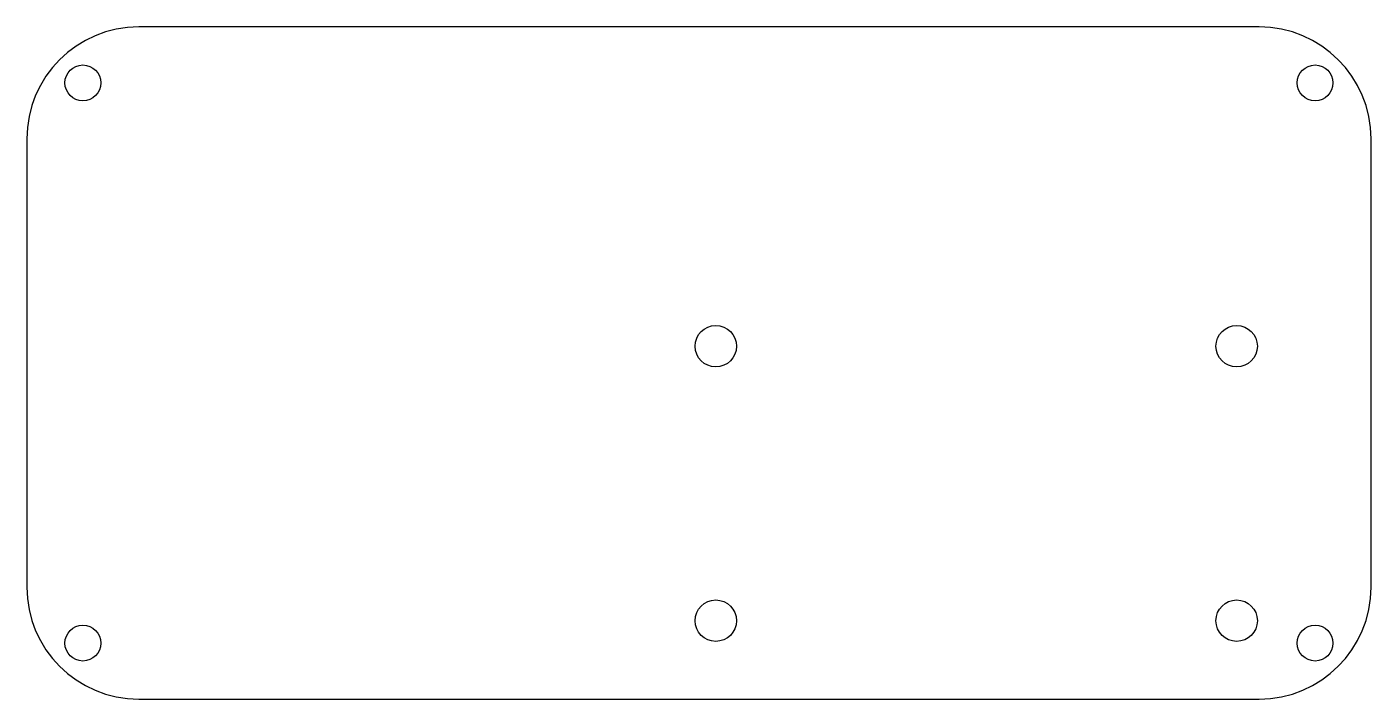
# Model space of a CAD drawing. Header units: millimetres. Extents: x -57 to 63, y -36 to 24.
import ezdxf

# ---------------------------------------------------------------- set-up
doc = ezdxf.new("R2010")
doc.units = ezdxf.units.MM

msp = doc.modelspace()

# ---------------------------------------------------------------- linework, layer by layer
at = {"color": 7, "linetype": 'Continuous', "lineweight": 25}
for p, q in [((53.09, 24.37), (-46.91, 24.37)), ((-56.91, 14.37), (-56.91, -25.63)), ((63.09, -25.63), (63.09, 14.37)), ((-46.91, -35.63), (53.09, -35.63))]:
    msp.add_line(p, q, dxfattribs=at)
for centre, radius in [((-51.91, 19.37), 1.6), ((58.09, 19.37), 1.6), ((4.59, -4.13), 1.85), ((51.09, -4.13), 1.85), ((4.59, -28.63), 1.85), ((51.09, -28.63), 1.85), ((-51.91, -30.63), 1.6), ((58.09, -30.63), 1.6)]:
    msp.add_circle(centre, radius, dxfattribs=at)
for centre, start, end in [((-46.91, 14.37), 90, 180), ((53.09, 14.37), 0, 90), ((-46.91, -25.63), 180, 270), ((53.09, -25.63), 270, 0)]:
    msp.add_arc(centre, 10, start, end, dxfattribs=at)

doc.saveas('drawing.dxf')
